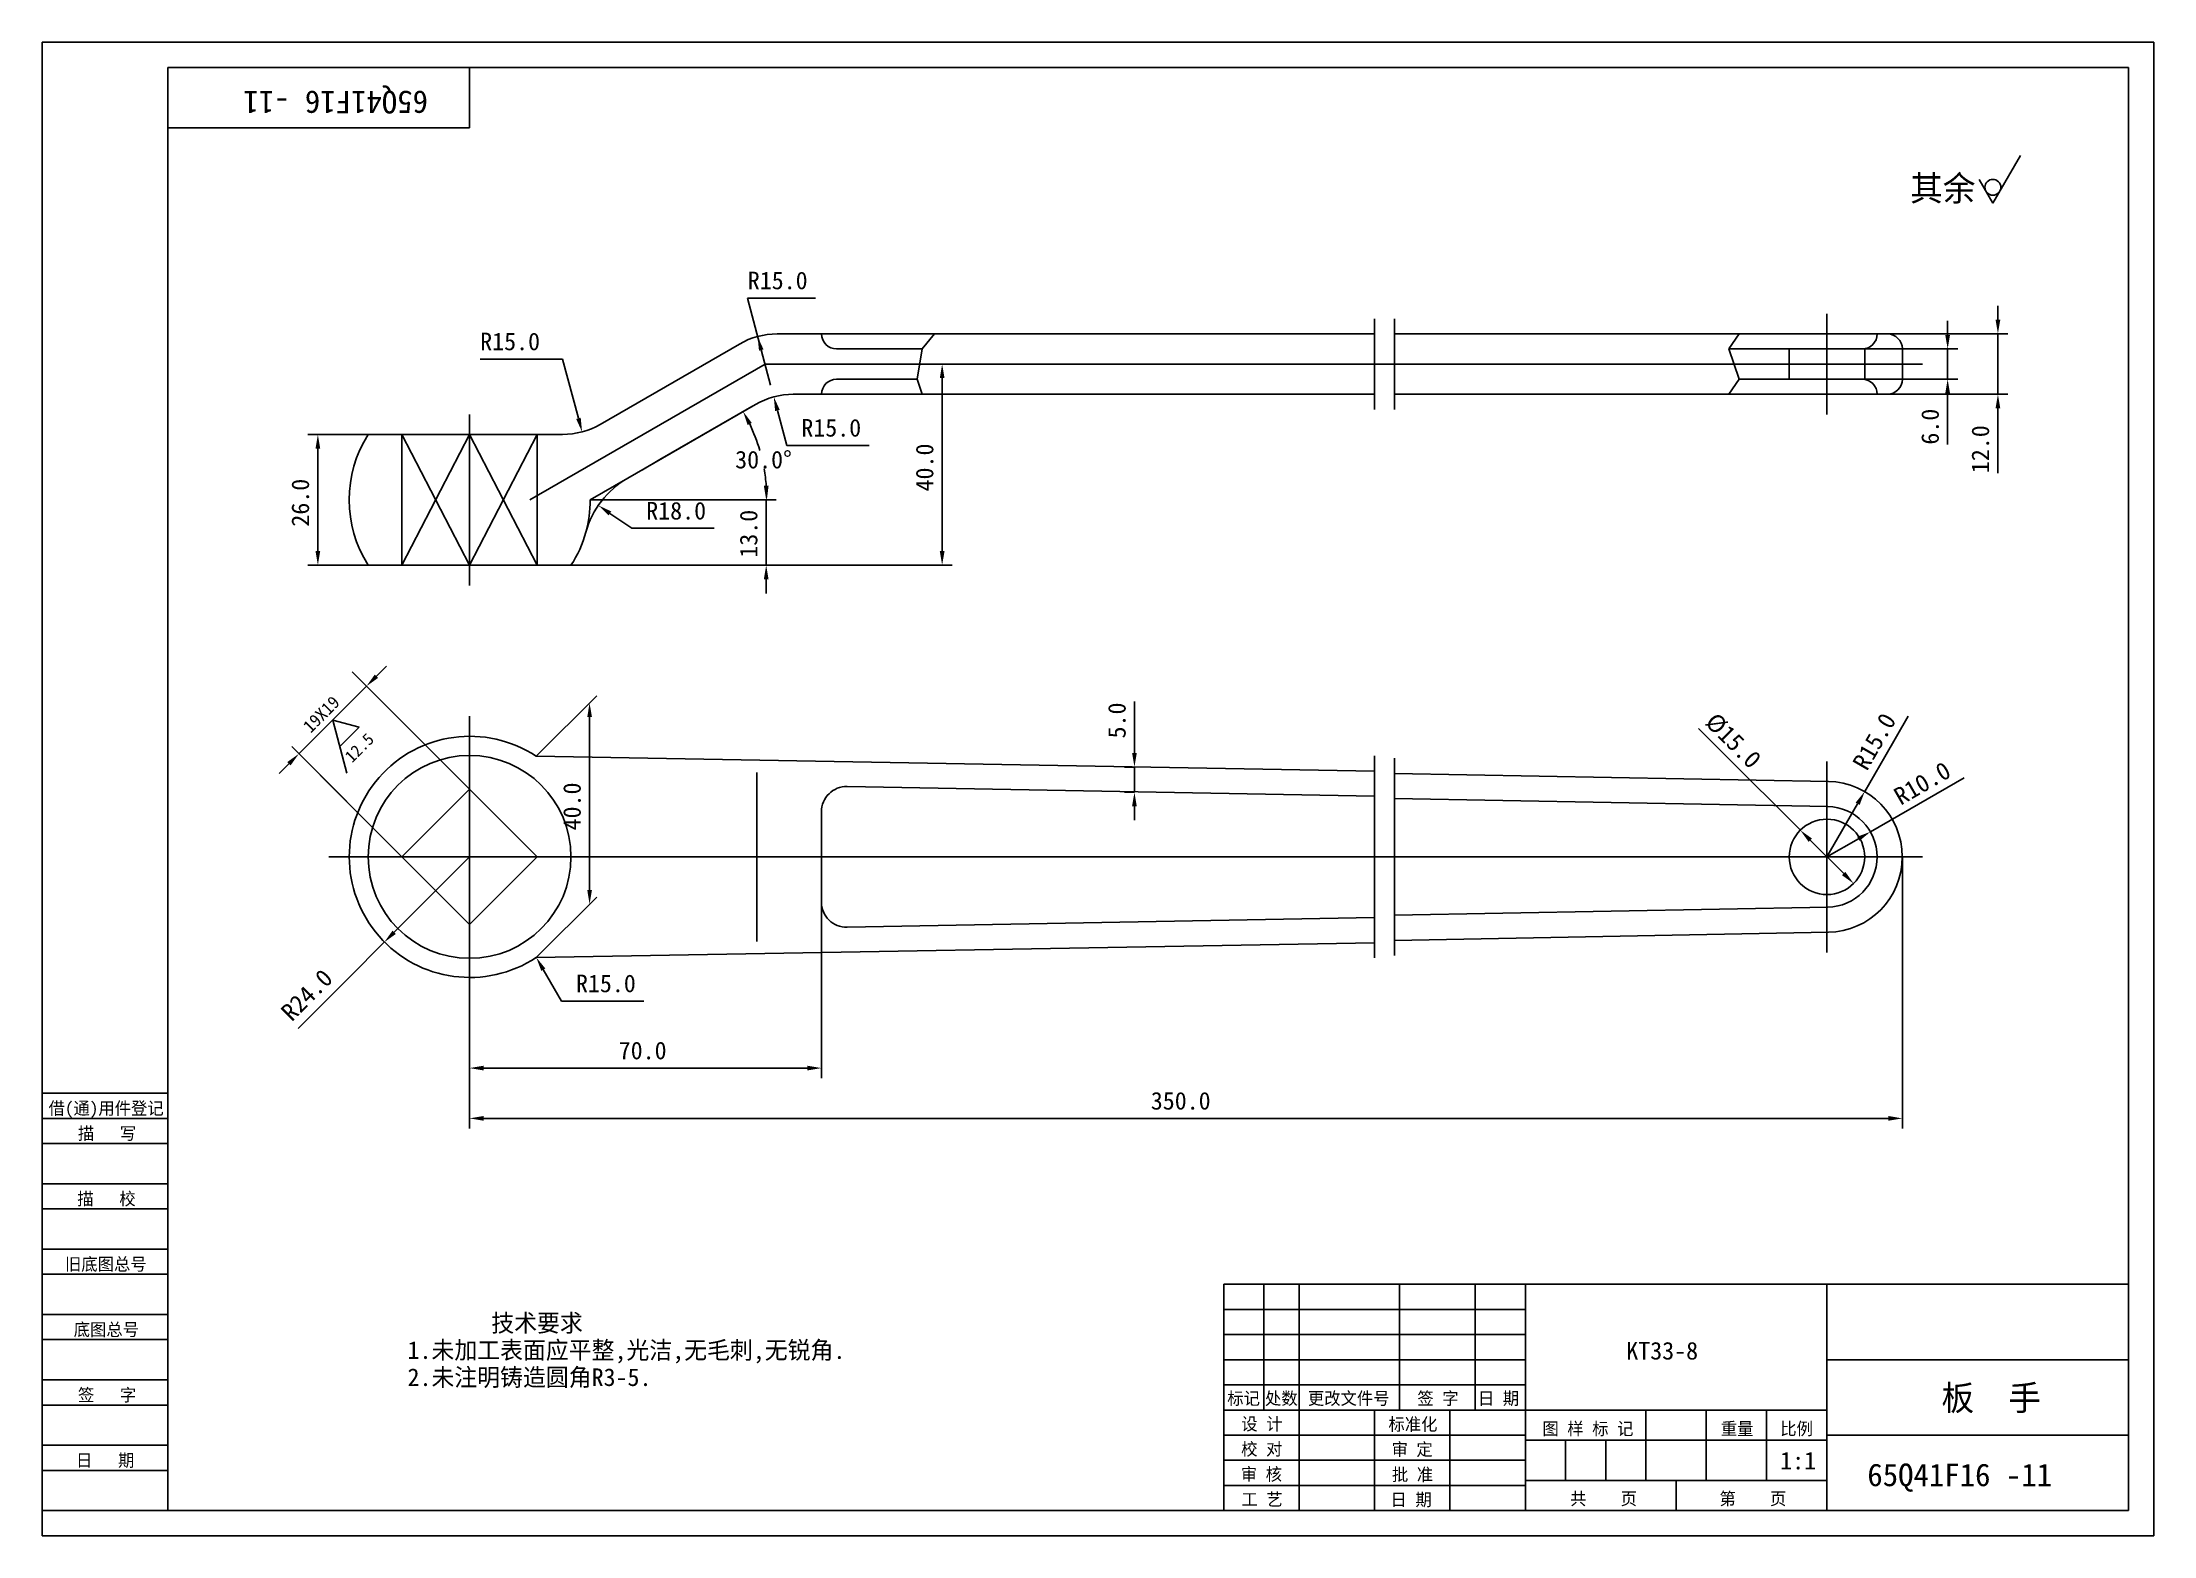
# Model space of a CAD drawing. Header units: metres. Extents: x 0 to 420, y 0 to 297.
import ezdxf

# ---------------------------------------------------------------- set-up
doc = ezdxf.new("R2010")
doc.units = ezdxf.units.M
for name, color, linetype in [('C', 6, 'Continuous'), ('D', 1, 'Continuous'), ('E', 2, 'Continuous'), ('FL', 5, 'Continuous'), ('HA', 5, 'Continuous'), ('T', 7, 'Continuous'), ('TL', 4, 'Continuous')]:
    doc.layers.add(name, color=color, linetype=linetype)

# ---------------------------------------------------------------- blocks, each defined once
blk = doc.blocks.new('TUKUN3')
at = {"layer": 'FL'}
for p, q in [((420, 297), (0, 297)), ((0, 297), (0, 0)), ((420, 0), (420, 297)), ((0, 78), (25, 78)), ((0, 70), (25, 70)), ((0, 65), (25, 65)), ((0, 57), (25, 57)), ((0, 52), (25, 52)), ((243, 25), (243, 50)), ((250, 5), (250, 50)), ((270, 25), (270, 50)), ((285, 25), (285, 50)), ((0, 44), (25, 44)), ((235, 45), (295, 45)), ((0, 39), (25, 39)), ((235, 40), (295, 40)), ((235, 35), (295, 35)), ((0, 31), (25, 31)), ((235, 30), (295, 30)), ((0, 26), (25, 26)), ((280, 5), (280, 25)), ((0, 18), (25, 18)), ((235, 20), (295, 20)), ((0, 13), (25, 13)), ((235, 15), (295, 15)), ((235, 10), (295, 10)), ((0, 0), (420, 0))]:
    blk.add_line(p, q, dxfattribs=at)
at = {"layer": 'TL'}
for p, q in [((415, 292), (25, 292)), ((25, 5), (25, 292)), ((85, 292), (85, 280)), ((415, 5), (415, 292)), ((85, 280), (25, 280)), ((0, 88), (25, 88)), ((0, 83), (25, 83)), ((415, 50), (235, 50)), ((235, 50), (235, 5)), ((295, 5), (295, 50)), ((355, 5), (355, 50)), ((415, 35), (355, 35)), ((355, 25), (235, 25)), ((265, 5), (265, 25)), ((319, 11), (319, 25)), ((331, 11), (331, 25)), ((343, 11), (343, 25)), ((295, 19), (355, 19)), ((303, 11), (303, 19)), ((311, 11), (311, 19)), ((415, 20), (355, 20)), ((355, 11), (295, 11)), ((325, 5), (325, 11)), ((0, 5), (415, 5))]:
    blk.add_line(p, q, dxfattribs=at)
at = {"layer": 'T'}
for s, p in [('借(通)用件登记', (1.26, 83.76)), ('描   写', (7.09, 78.76)), ('描   校', (6.98, 65.76)), ('旧底图总号', (4.52, 52.76)), ('底图总号', (6.25, 39.76)), ('签   字', (7.1, 26.76)), ('标记', (235.71, 26.07)), ('处数', (243.22, 26.07)), ('更改文件号', (251.75, 26.07)), ('签 字', (273.53, 26.07)), ('日 期', (285.57, 26.07)), ('设 计', (238.5, 20.99)), ('标准化', (267.77, 20.93)), ('图 样 标 记', (298.4, 20.04)), ('重量', (333.88, 20.04)), ('比例', (345.7, 20.04)), ('校 对', (238.48, 15.99)), ('审 定', (268.39, 15.93)), ('日   期', (6.72, 13.76)), ('审 核', (238.41, 10.99)), ('批 准', (268.46, 10.93)), ('工 艺', (238.52, 5.99)), ('日 期', (268.18, 5.93)), ('共    页', (303.91, 6.13)), ('第    页', (333.62, 6.13))]:
    blk.add_text(s, height=2.5, dxfattribs=at).set_placement(p)

msp = doc.modelspace()

# ---------------------------------------------------------------- linework, layer by layer
at = {"layer": 'C'}
for points in [[(355, 243), (355, 223)], [(97, 206), (143.77, 233), (374, 233)], [(85, 189), (85, 223)], [(85, 107), (85, 163)], [(355, 116), (355, 154)], [(57, 135), (374, 135)]]:
    msp.add_lwpolyline(points, dxfattribs=at)
at = {"layer": 'D'}
for p, q in [((393.46, 274.46), (388, 265)), ((388, 265), (385.27, 269.73)), ((140.25, 246.13), (144.88, 228.83)), ((140.25, 246.13), (153.84, 246.13)), ((389, 241.8), (389, 244.6)), ((379, 238.8), (379, 241.6)), ((362.5, 236), (381, 236)), ((367, 239), (391, 239)), ((379, 236), (379, 230)), ((389, 239), (389, 227)), ((100.7, 234), (87.11, 234)), ((103.5, 234), (100.7, 234)), ((106.66, 222.22), (103.5, 234)), ((154.39, 233), (181, 233)), ((179, 230.2), (179, 195.8)), ((362.5, 230), (381, 230)), ((367, 227), (391, 227)), ((379, 227.2), (379, 224.4)), ((122.86, 214), (141.15, 224.56)), ((146.23, 223.78), (148.1, 216.83)), ((379, 224.4), (379, 216.98)), ((389, 224.2), (389, 221.4)), ((64.83, 219), (52.83, 219)), ((389, 221.4), (389, 211.31)), ((54.83, 195.8), (54.83, 216.2)), ((148.1, 216.83), (150.9, 216.83)), ((150.9, 216.83), (164.49, 216.83)), ((119.39, 212), (122.86, 214)), ((144, 206), (142, 206)), ((144, 193), (144, 206)), ((112.92, 203.31), (117.25, 200.34)), ((117.25, 200.34), (120.05, 200.34)), ((120.05, 200.34), (133.64, 200.34)), ((64.83, 193), (52.83, 193)), ((105.17, 193), (146, 193)), ((105.17, 193), (181, 193)), ((144, 190.2), (144, 187.4)), ((66.47, 170.92), (68.45, 172.9)), ((64.49, 168.94), (51.06, 155.51)), ((217.25, 158.47), (217.25, 165.9)), ((60.6, 151.67), (57.78, 162.22)), ((57.78, 162.22), (63.05, 160.81)), ((63.05, 160.81), (59.19, 156.95)), ((108.87, 162.81), (108.87, 128.41)), ((334.51, 155.49), (329.45, 160.55)), ((366.5, 154.92), (371.16, 163)), ((71.56, 135), (49.64, 156.92)), ((217.25, 155.67), (217.25, 158.47)), ((349.7, 140.3), (334.51, 155.49)), ((49.08, 153.53), (47.1, 151.55)), ((217.34, 152.87), (215.25, 152.87)), ((217.25, 147.87), (217.25, 152.87)), ((362.5, 147.99), (366.5, 154.92)), ((217.25, 147.87), (215.25, 147.87)), ((373.19, 145.5), (382.28, 150.75)), ((217.25, 145.07), (217.25, 142.27)), ((361.1, 145.57), (355, 135)), ((363.66, 140), (373.19, 145.5)), ((361.24, 138.6), (355, 135)), ((70.01, 120.01), (85, 135)), ((351.68, 138.32), (358.32, 131.68)), ((370, 135), (370, 81)), ((155, 126.01), (155, 91)), ((68.03, 118.03), (60.96, 110.96)), ((60.96, 110.96), (50.88, 100.88)), ((99.67, 112.58), (103.27, 106.34)), ((85, 107), (85, 91)), ((85, 107), (85, 81)), ((103.27, 106.34), (106.07, 106.34)), ((106.07, 106.34), (119.66, 106.34)), ((87.8, 93), (152.2, 93)), ((87.8, 83), (367.2, 83))]:
    msp.add_line(p, q, dxfattribs=at)
for points in [[(109, 206), (144, 206), (146, 206)], [(85, 148.44), (61.67, 171.77)], [(98.27, 155), (110.29, 167.02)], [(71.56, 135), (55.3, 151.26)], [(98.27, 115), (110.29, 127.02)]]:
    msp.add_lwpolyline(points, dxfattribs=at)
msp.add_circle((388, 268.15), 1.58, dxfattribs=at)
for start, end in [(16.27, 25.43), (4.57, 10.1)]:
    msp.add_arc((109, 206), 35.13, start, end, dxfattribs=at)
for points in [[(388.53, 241.8), (389.47, 241.8), (389, 239)], [(142.57, 235.66), (143.47, 235.91), (142.29, 238.49)], [(378.53, 238.8), (379.47, 238.8), (379, 236)], [(178.53, 230.2), (179.47, 230.2), (179, 233)], [(378.53, 227.2), (379.47, 227.2), (379, 230)], [(388.53, 224.2), (389.47, 224.2), (389, 227)], [(140.31, 220.87), (141.14, 221.3), (139.42, 223.56)], [(145.78, 223.66), (146.69, 223.91), (145.51, 226.49)], [(54.36, 216.2), (55.29, 216.2), (54.83, 219)], [(107.11, 222.34), (106.2, 222.09), (107.38, 219.51)], [(143.53, 208.8), (144.47, 208.8), (144, 206)], [(144.48, 208.82), (143.55, 208.78), (144.13, 206)], [(112.66, 202.93), (113.18, 203.7), (110.61, 204.9)], [(54.36, 195.8), (55.29, 195.8), (54.83, 193)], [(178.53, 195.8), (179.47, 195.8), (179, 193)], [(143.53, 190.2), (144.47, 190.2), (144, 193)], [(66.14, 171.25), (66.8, 170.59), (64.49, 168.94)], [(108.41, 162.81), (109.34, 162.81), (108.87, 165.61)], [(48.75, 153.86), (49.41, 153.2), (51.06, 155.51)], [(216.78, 155.67), (217.71, 155.67), (217.25, 152.87)], [(216.78, 145.07), (217.71, 145.07), (217.25, 147.87)], [(361.5, 145.33), (360.7, 145.8), (362.5, 147.99)], [(351.35, 137.99), (352.01, 138.65), (349.7, 140.3)], [(361.47, 138.2), (361, 139), (363.66, 140)], [(357.99, 131.35), (358.65, 132.01), (360.3, 129.7)], [(108.41, 128.41), (109.34, 128.41), (108.87, 125.61)], [(70.34, 119.68), (69.68, 120.34), (68.03, 118.03)], [(99.26, 112.34), (100.07, 112.81), (98.27, 115)], [(87.8, 93.47), (87.8, 92.53), (85, 93)], [(152.2, 93.47), (152.2, 92.53), (155, 93)], [(87.8, 83.47), (87.8, 82.53), (85, 83)], [(367.2, 83.47), (367.2, 82.53), (370, 83)]]:
    msp.add_solid(points, dxfattribs=at)
at = {"layer": 'E'}
for points in [[(265, 242), (265, 224)], [(269, 242), (269, 224)], [(265, 155.07), (265, 114.93)], [(269, 154.6), (269, 115.4)]]:
    msp.add_lwpolyline(points, dxfattribs=at)
at = {"layer": 'HA'}
for points in [[(174, 230), (175, 236)], [(175, 236), (177.5, 239)], [(335.5, 236), (337.5, 239)], [(337.5, 230), (335.5, 236)], [(174, 230), (175, 227)], [(337.5, 230), (335.5, 227)], [(98.44, 219), (85, 193), (71.56, 219)], [(71.56, 193), (85, 219), (98.44, 193)]]:
    msp.add_lwpolyline(points, dxfattribs=at)
msp.add_lwpolyline([(108.12, 199.55, 0.07), (109, 206), (116.46, 210.3)], format="xyb", dxfattribs=at)
at = {"layer": 'TL'}
for points in [[(98.44, 193), (98.44, 219), (103.5, 219, 0.13), (111, 221.01), (138.68, 236.99)], [(175, 236), (158, 236, -0.41), (155, 239), (146.18, 239, 0.13), (138.68, 236.99, 0.13)], [(365, 227, 0.41), (362, 230), (362.5, 230), (362.5, 236), (362, 236, 0.41), (365, 239), (367, 239, -0.41), (370, 236), (370, 230, -0.41), (367, 227), (365, 227)], [(174, 230), (158, 230, 0.41), (155, 227), (149.39, 227, 0.13), (141.89, 224.99), (116.46, 210.3, 0.2), (108.12, 199.55, 0.2)], [(64.83, 193), (71.56, 193), (71.56, 219), (64.83, 219, 0.29), (64.83, 193, 0.29)], [(98.44, 193), (105.17, 193, 0.08), (108.12, 199.55, 0.08)], [(265, 152.07), (98.27, 155, 1.86), (98.27, 115), (265, 117.93)], [(269, 118.4), (355.27, 120, 0.98), (355.27, 150), (269, 151.6)], [(265, 147.07), (160.09, 148.99, 0.42), (155, 143.99), (155, 126.01, 0.42), (160.09, 121.01), (265, 122.93)], [(269, 123.39), (355.18, 125, 0.98), (355.18, 145), (269, 146.61)]]:
    msp.add_lwpolyline(points, format="xyb", dxfattribs=at)
for points in [[(155, 239), (265, 239)], [(365, 239), (269, 239)], [(337.5, 230), (347.5, 230), (347.5, 236), (335.5, 236)], [(362, 236), (347.5, 236)], [(155, 227), (265, 227)], [(365, 227), (269, 227)], [(362.5, 230), (347.5, 230)], [(71.56, 219), (98.44, 219)], [(85, 193), (85, 219)], [(71.56, 193), (98.44, 193)], [(142.16, 151.8), (142.16, 118.2)]]:
    msp.add_lwpolyline(points, dxfattribs=at)
for points in [[(105.17, 135, 1), (64.83, 135, 1)], [(362.5, 135, 1), (347.5, 135, 1)]]:
    msp.add_lwpolyline(points, format="xyb", close=True, dxfattribs=at)
msp.add_lwpolyline([(85, 121.56), (98.44, 135), (85, 148.44), (71.56, 135)], close=True, dxfattribs=at)

# ---------------------------------------------------------------- block references
at = {"layer": 'T'}
msp.add_blockref('TUKUN3', (0, 0), dxfattribs=at)

# ---------------------------------------------------------------- texts
at = {"layer": 'D'}
for s, height, rotation, p in [('65Q41F16 -11', 4.5, 180, (76.73, 287.33)), ('6.0', 3.5, 90, (377.25, 216.98)), ('12.0', 3.5, 90, (387.25, 211.31)), ('40.0', 3.5, 90, (177.25, 207.67)), ('26.0', 3.5, 90, (53.08, 200.67)), ('13.0', 3.5, 90, (142.25, 194.5)), ('19X19', 2.5, 45, (53.38, 159.48)), ('5.0', 3.5, 90, (215.5, 158.56)), ('12.5', 2.38, 45, (61.62, 153.57)), ('%%c15.0', 3.5, 315, (330.54, 161.53)), ('R15.0', 3.5, 60, (362.94, 151.93)), ('R10.0', 3.5, 30, (369.66, 145.17)), ('40.0', 3.5, 90, (107.12, 140.27)), ('R24.0', 3.5, 45, (49.64, 102.11))]:
    msp.add_text(s, height=height, rotation=rotation, dxfattribs=at).set_placement(p)
for s, height, p in [('其余', 5, (371.53, 265.45)), ('R15.0', 3.5, (140.34, 247.88)), ('R15.0', 3.5, (87.11, 235.75)), ('R15.0', 3.5, (150.99, 218.58)), ('30.0%%d', 3.5, (137.83, 212.25)), ('R18.0', 3.5, (120.14, 202.09)), ('R15.0', 3.5, (106.16, 108.09)), ('70.0', 3.5, (114.67, 94.75)), ('350.0', 3.5, (220.5, 84.75)), ('       技术要求', 3.5, (72.66, 40.56)), ('1.未加工表面应平整,光洁,无毛刺,无锐角.', 3.5, (72.66, 35.17)), ('KT33-8', 3.5, (315.08, 35.05)), ('2.未注明铸造圆角R3-5.', 3.5, (72.66, 29.78)), ('板  手', 5, (377.77, 24.92)), ('1:1', 3.5, (345.69, 13.19)), ('65Q41F16 -11', 4.5, (363.03, 9.86))]:
    msp.add_text(s, height=height, dxfattribs=at).set_placement(p)

doc.saveas('drawing.dxf')
